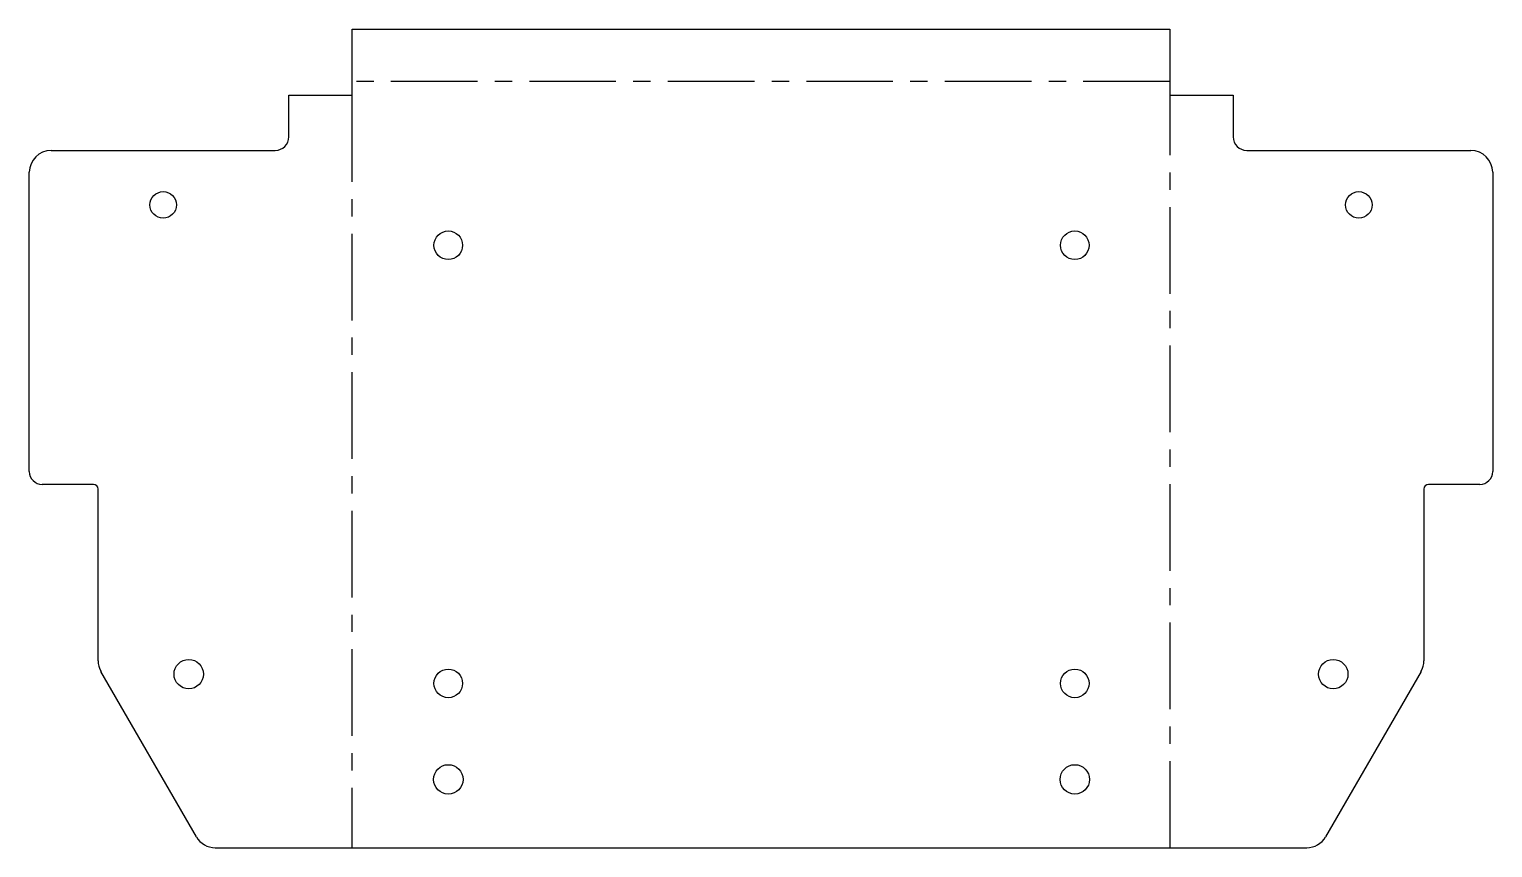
# Model space of a CAD drawing. Header units: millimetres. Extents: x -47 to 167, y 0 to 120.
import ezdxf

# ---------------------------------------------------------------- set-up
doc = ezdxf.new("R2010")
doc.units = ezdxf.units.MM
doc.linetypes.add('CENTERX2', pattern=[20.32, 12.7, -2.54, 2.54, -2.54])

msp = doc.modelspace()

# ---------------------------------------------------------------- linework, layer by layer
at = {"color": 7, "linetype": 'Continuous', "lineweight": 25}
for p, q in [((0, 110.39), (0, 120.07)), ((0, 120.07), (120, 120.07)), ((120, 120.07), (120, 110.39)), ((-9.28, 104.3), (-9.28, 110.39)), ((-9.28, 110.39), (0, 110.39)), ((120, 110.39), (129.28, 110.39)), ((129.28, 110.39), (129.28, 104.3)), ((-44.18, 102.3), (-11.28, 102.3)), ((131.28, 102.3), (164.18, 102.3)), ((-47.38, 55.2), (-47.38, 99.1)), ((167.38, 99.1), (167.38, 55.2)), ((-37.98, 53.3), (-45.48, 53.3)), ((-37.28, 27.44), (-37.28, 52.6)), ((157.28, 52.6), (157.28, 27.44)), ((165.48, 53.3), (157.98, 53.3)), ((-22.86, 1.6), (-36.86, 25.84)), ((156.86, 25.84), (142.86, 1.6)), ((-20.09, 0), (140.09, 0))]:
    msp.add_line(p, q, dxfattribs=at)
at = {"color": 7, "linetype": 'CENTERX2'}
for p, q in [((120, 112.43), (0, 112.43)), ((-0.04, 110.39), (-0.04, 0)), ((120.04, 0), (120.04, 110.39))]:
    msp.add_line(p, q, dxfattribs=at)
at = {"color": 7, "linetype": 'Continuous', "lineweight": 25}
for centre, radius in [((-27.73, 94.3), 1.95), ((147.73, 94.3), 1.95), ((14.11, 88.38), 2.1), ((106.05, 88.38), 2.1), ((-23.98, 25.47), 2.16), ((14.11, 24.11), 2.1), ((106.05, 24.11), 2.1), ((143.98, 25.47), 2.16), ((14.11, 10.02), 2.16), ((106.05, 10.02), 2.16)]:
    msp.add_circle(centre, radius, dxfattribs=at)
for centre, radius, start, end in [((-11.28, 104.3), 2, 270, 0), ((131.28, 104.3), 2, 180, 270), ((-44.18, 99.1), 3.2, 90, 180), ((164.18, 99.1), 3.2, 0, 90), ((-45.48, 55.2), 1.9, 180, 270), ((165.48, 55.2), 1.9, 270, 0), ((-37.98, 52.6), 0.7, 0, 90), ((157.98, 52.6), 0.7, 90, 180), ((-34.08, 27.44), 3.2, 180, 210), ((154.08, 27.44), 3.2, 330, 360), ((-20.09, 3.2), 3.2, 210, 270), ((140.09, 3.2), 3.2, 270, 330)]:
    msp.add_arc(centre, radius, start, end, dxfattribs=at)

doc.saveas('drawing.dxf')
